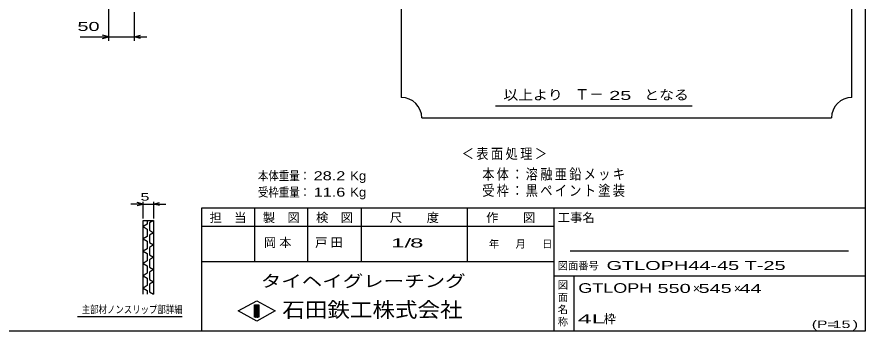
# Model space of a CAD drawing. Units: millimetres, scale not verified. Extents: x -1456 to 1385, y -1026 to 843.
# Drawn here: x -271 to 1385, y -917 to -304 of the extents above; entities that cross this region are included whole.
import ezdxf
from ezdxf.enums import TextEntityAlignment as Align

# ---------------------------------------------------------------- set-up
doc = ezdxf.new("R2010")
doc.units = ezdxf.units.MM
doc.header["$LTSCALE"] = 8
for name, color, linetype, lineweight in [('0_2', 150, 'Continuous', 25), ('22', 4, 'Continuous', 25), ('32', 4, 'Continuous', 25), ('54', 2, 'Continuous', 25), ('56', 2, 'Continuous', 25)]:
    doc.layers.add(name, color=color, linetype=linetype, lineweight=lineweight)
doc.styles.add('ベクトル', font='')
doc.styles.get('ベクトル').set_extended_font_data('ベクトル')

msp = doc.modelspace()

# ---------------------------------------------------------------- linework, layer by layer
at = {"layer": '0_2'}
for p, q in [((1384.8, 842.8), (1384.8, -917.2)), ((1384.8, -677.2), (88.8, -677.2)), ((88.8, -677.2), (88.8, -917.2)), ((192.8, -677.2), (192.8, -781.2)), ((296.8, -781.2), (296.8, -677.2)), ((400.8, -677.2), (400.8, -781.2)), ((608.8, -781.2), (608.8, -677.2)), ((776.8, -677.2), (776.8, -917.2)), ((776.8, -713.2), (88.8, -713.2)), ((1352.8, -761.2), (808.8, -761.2)), ((88.8, -781.2), (776.8, -781.2)), ((776.8, -809.2), (1384.8, -809.2)), ((816.8, -917.2), (816.8, -809.2)), ((160.8, -878), (196.8, -858)), ((196.8, -858), (232.8, -878)), ((192.8, -866), (200.8, -866)), ((192.8, -890), (192.8, -866)), ((192.8, -866), (194.4, -866)), ((194.4, -866), (194.4, -890)), ((196, -890), (196, -866)), ((196, -866), (197.6, -866)), ((197.6, -866), (197.6, -890)), ((199.2, -890), (199.2, -866)), ((199.2, -866), (200.8, -866)), ((200.8, -866), (200.8, -890)), ((200.8, -866), (200.8, -890)), ((196.8, -898), (160.8, -878)), ((200.8, -890), (192.8, -890)), ((194.4, -890), (196, -890)), ((232.8, -878), (196.8, -898)), ((197.6, -890), (199.2, -890)), ((1384.8, -917.2), (-1383.2, -917.2))]:
    msp.add_line(p, q, dxfattribs=at)
at = {"layer": '22'}
for p, q in [((-92, -350.5), (-92, -166.5)), ((-42, -350.5), (-42, -294.5)), ((-148, -342.5), (-92, -342.5)), ((-92, -342.5), (-104, -339.3)), ((-104, -345.7), (-92, -342.5)), ((-92, -342.5), (-42, -342.5)), ((-42, -342.5), (-30, -339.3)), ((-30, -345.7), (-42, -342.5)), ((-42, -342.5), (-18, -342.5))]:
    msp.add_line(p, q, dxfattribs=at)
at = {"layer": '32'}
for p, q in [((-24.8, -669.2), (-48.8, -669.2)), ((-24.8, -669.2), (-36.8, -666)), ((-36.8, -672.4), (-24.8, -669.2)), ((-24.8, -697.2), (-24.8, -665.2)), ((-24.8, -669.2), (-4.8, -669.2)), ((-4.8, -665.2), (-4.8, -697.2)), ((-4.8, -669.2), (7.2, -666)), ((7.2, -672.4), (-4.8, -669.2)), ((-4.8, -669.2), (19.2, -669.2)), ((-24.8, -701.2), (-4.8, -701.2)), ((-24.8, -845.2), (-24.8, -701.2)), ((-16.8, -708.4), (-24.8, -713.2)), ((-16.8, -701.2), (-16.8, -708.4)), ((-4.8, -701.2), (-12.8, -706)), ((-12.8, -706), (-12.8, -720.4)), ((-4.8, -701.2), (-4.8, -845.2)), ((-24.8, -713.2), (-16.8, -718)), ((-16.8, -718), (-16.8, -732.4)), ((-12.8, -720.4), (-4.8, -725.2)), ((-4.8, -725.2), (-12.8, -730)), ((-16.8, -732.4), (-24.8, -737.2)), ((-24.8, -737.2), (-16.8, -742)), ((-16.8, -742), (-16.8, -756.4)), ((-12.8, -730), (-12.8, -744.4)), ((-12.8, -744.4), (-4.8, -749.2)), ((-16.8, -756.4), (-24.8, -761.2)), ((-24.8, -761.2), (-16.8, -766)), ((-4.8, -749.2), (-12.8, -754)), ((-12.8, -754), (-12.8, -768.4)), ((-16.8, -766), (-16.8, -780.4)), ((-12.8, -768.4), (-4.8, -773.2)), ((-4.8, -773.2), (-12.8, -778)), ((-12.8, -778), (-12.8, -792.4)), ((-16.8, -780.4), (-24.8, -785.2)), ((-24.8, -785.2), (-16.8, -790)), ((-16.8, -790), (-16.8, -804.4)), ((-12.8, -792.4), (-4.8, -797.2)), ((-16.8, -804.4), (-24.8, -809.2)), ((-24.8, -809.2), (-16.8, -814)), ((-4.8, -797.2), (-12.8, -802)), ((-12.8, -802), (-12.8, -816.4)), ((-16.8, -814), (-16.8, -828.4)), ((-12.8, -816.4), (-4.8, -821.2)), ((-4.8, -821.2), (-12.8, -826)), ((-12.8, -826), (-12.8, -840.4)), ((-16.8, -828.4), (-24.8, -833.2)), ((-24.8, -833.2), (-16.8, -838)), ((-16.8, -838), (-16.8, -845.2)), ((-12.8, -840.4), (-4.8, -845.2)), ((51.2, -889.2), (-152.8, -889.2))]:
    msp.add_line(p, q, dxfattribs=at)
at = {"layer": '56', "color": 4}
for p, q in [((479.2, 778.8), (479.2, -461.2)), ((1359.2, -461.2), (1359.2, 778.8)), ((663.2, -477.2), (1047.2, -477.2)), ((519.2, -501.2), (1319.2, -501.2))]:
    msp.add_line(p, q, dxfattribs=at)
for centre, start, end in [((479.2, -501.2), 0, 90), ((1359.2, -501.2), 90, 180)]:
    msp.add_arc(centre, 40, start, end, dxfattribs=at)

# ---------------------------------------------------------------- texts
at = {"layer": '0_2', "style": 'ベクトル'}
for s, height, p in [('担\u3000当', 17.6, (104.8, -695.6)), ('製\u3000図', 17.6, (208.8, -695.6)), ('検\u3000図', 17.6, (312.8, -695.6)), ('尺\u3000\u3000度', 17.6, (456.8, -695.6)), ('作\u3000\u3000図', 17.6, (644.8, -695.6)), ('工事名', 17.6, (784.8, -695.6)), ('年', 14.7, (650.4, -747.2)), ('月', 14.7, (702.4, -747.2)), ('日', 14.7, (754.4, -747.2)), ('図面番号', 14.66, (784.8, -789.6)), ('図', 14.7, (784.8, -827.2)), ('面', 14.7, (784.8, -851.2)), ('名', 14.7, (784.8, -875.2)), ('称', 14.7, (784.8, -899.2))]:
    msp.add_text(s, height=height, dxfattribs=at).set_placement(p, align=Align.MIDDLE_LEFT)
at = {"layer": '0_2', "color": 222, "style": 'ベクトル'}
for s, height, width, p in [('タイヘイグレーチング', 23.46, 1.25, (204.8, -819.6)), ('石田鉄工株式会社', 29.33, 1.1, (246.8, -875.6))]:
    msp.add_text(s, height=height, dxfattribs=dict(at, width=width)).set_placement(p, align=Align.MIDDLE_LEFT)
at = {"layer": '22', "color": 2, "style": 'ベクトル'}
for s, height, width, p in [(' 50 ', 17.6, 1.65, (-164, -322.5)), ('本体重量：', 17.6, 0.85, (199.2, -614)), (' 28.2', 17.6, 1.35, (299.2, -614)), ('Kg', 17.6, 1.1, (379.2, -614)), ('受枠重量：', 17.6, 0.85, (199.2, -646)), (' 11.6', 17.6, 1.35, (299.2, -646)), ('Kg', 17.6, 1.1, (379.2, -646)), ('GTLOPH', 18.77, 1.4, (824.8, -833.2)), (' 550 ', 17.6, 1.65, (968.8, -834)), (' 545 ', 17.6, 1.65, (1048.8, -834)), (' 44 ', 17.6, 1.65, (1128.8, -834)), ('4L', 17.6, 2.05, (824, -893.2)), ('(P=', 14.66, 1.55, (1280.8, -904)), (' 15 ', 14.66, 1.6, (1312.8, -904)), (')', 14.7, 1.6, (1360.8, -904))]:
    msp.add_text(s, height=height, dxfattribs=dict(at, width=width)).set_placement(p, align=Align.MIDDLE_LEFT)
for s, p in [('×', (1048.8, -834)), ('×', (1128.8, -834)), ('枠', (874.4, -893.2))]:
    msp.add_text(s, height=17.6, dxfattribs=at).set_placement(p, align=Align.MIDDLE_LEFT)
at = {"layer": '22', "color": 2, "char_height": 17.6, "attachment_point": 4, "style": 'ベクトル'}
for s, insert in [('\\T1.25;岡本\u3000', (210.8, -745.2)), ('\\T1.25;戸田\u3000', (310.8, -745.2))]:
    msp.add_mtext(s, dxfattribs=dict(at, insert=insert))
at = {"layer": '32', "color": 2, "style": 'ベクトル'}
for s, width, p in [(' 5 ', 1.6, (-38.8, -655.2)), ('主部材ノンスリップ部詳細', 0.8, (-144.8, -875.2))]:
    msp.add_text(s, height=14.66, dxfattribs=dict(at, width=width)).set_placement(p, align=Align.MIDDLE_LEFT)
at = {"layer": '54', "style": 'ベクトル'}
for s, width, p in [('1/', 2, (459.2, -745.2)), (' 8 ', 2, (483.2, -745.2)), ('GTLOPH44-45 T-25         ', 1.65, (880, -789.2))]:
    msp.add_text(s, height=17.6, dxfattribs=dict(at, width=width)).set_placement(p, align=Align.MIDDLE_LEFT)
at = {"layer": '54', "char_height": 20.53, "attachment_point": 4, "style": 'ベクトル'}
for s, insert in [('\\T1.2;\\W0.85;＜表面処理＞', (597.2, -572)), ('\\T1.19;\\W0.85;本体：溶融亜鉛メッキ', (637.2, -612)), ('\\T1.19;\\W0.85;受枠：黒ペイント塗装', (637.2, -644))]:
    msp.add_mtext(s, dxfattribs=dict(at, insert=insert))
at = {"layer": '56', "style": 'ベクトル'}
for s, height, width, p in [('以上より\u3000', 19.35, 1.1, (678.4, -456)), ('となる', 19.35, 1.1, (953.6, -456)), (' 25 ', 17.6, 1.65, (874.4, -457.2))]:
    msp.add_text(s, height=height, dxfattribs=dict(at, width=width)).set_placement(p, align=Align.MIDDLE_LEFT)
msp.add_text('Ｔ－', height=20.53, dxfattribs=at).set_placement((818.4, -455.2), align=Align.MIDDLE_LEFT)

doc.saveas('drawing.dxf')
